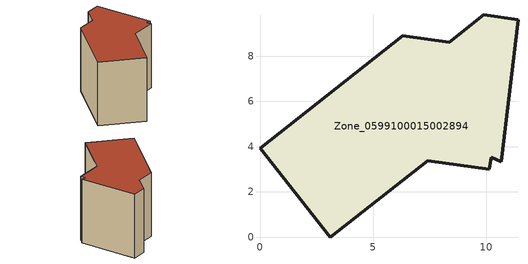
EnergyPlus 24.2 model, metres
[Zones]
Zone_0599100015002894
 floor ground (C_G): 8.36,8.61 9.89,9.83 11.41,9.6 10.68,3.34 10.23,3.52 10.15,2.99 7.41,3.39 3.1,0 0,3.92 6.32,8.91 z0.69
 wall outside (C_F): 6.32,8.91 0,3.92 3.1,0 7.41,3.39 10.15,2.99 10.23,3.52 10.68,3.34 11.41,9.6 9.89,9.83 8.36,8.61 6.32,8.91 z0.69:7.79
 roof outside (C_R): 10.68,3.34 11.41,9.6 9.89,9.83 8.36,8.61 6.32,8.91 0,3.92 3.1,0 7.41,3.39 10.15,2.99 10.23,3.52 z7.79
[BUILDING]
Pand.0599100015002894: North Axis=0; Terrain=City; Loads Convergence Tolerance Value=0.04; Temperature Convergence Tolerance Value=0.4; Solar Distribution=FullExterior; Maximum Number of Warmup Days=25; Minimum Number of Warmup Days=1
[Site:Location]
Rotterdam.The.Hague.AP_ZH_NLD Design_Conditions: Latitude=51.96; Longitude=4.45; Time Zone=1; Elevation=-4.5
[SITE:GROUNDTEMPERATURE:BUILDINGSURFACE]
18, 18, 18, 18, 18, 18, 18, 18, 18, 18, 18, 18
[MATERIAL] Thermal Absorptance=0.9; Solar Absorptance=0.7; Visible Absorptance=0.7
Name | Roughness | Thickness | Conductivity | Density | Specific Heat
G.TI.1975-1991 | MediumSmooth | 0.15 | 0.288461 | 540 | 1210
F.TI.1975-1991 | Rough | 0.3 | 0.230769 | 1920 | 840
R.TI.1975-1991 | MediumRough | 0.2 | 0.153846 | 1500 | 1000
[CONSTRUCTION]
C_G: G.TI.1975-1991
C_F: F.TI.1975-1991
C_R: R.TI.1975-1991
[ZONE]
Zone_0599100015002894: Type=1; Multiplier=1; Ceiling Height=Autocalculate; Volume=Autocalculate; Floor Area=autocalculate; Part of Total Floor Area=Yes
[ZONEINFILTRATION:DESIGNFLOWRATE]
Infil_Zone_0599100015002894: Zone or ZoneList or Space or SpaceList=Zone_0599100015002894; Schedule=AlwaysOn; Design Flow Rate Calculation Method=Flow/Area; Flow Rate per Floor Area=0.003; Constant Term Coefficient=1; Temperature Term Coefficient=0; Velocity Term Coefficient=0; Velocity Squared Term Coefficient=0
[HVACTEMPLATE:ZONE:IDEALLOADSAIRSYSTEM]
Zone_0599100015002894: Maximum Heating Supply Air Temperature=50; Minimum Cooling Supply Air Temperature=13; Maximum Heating Supply Air Humidity Ratio=0.0156; Minimum Cooling Supply Air Humidity Ratio=0.0077; Heating Limit=NoLimit; Cooling Limit=NoLimit; Dehumidification Control Type=ConstantSensibleHeatRatio; Cooling Sensible Heat Ratio=0.7; Dehumidification Setpoint=60; Humidification Control Type=None; Humidification Setpoint=30; Outdoor Air Method=None; Outdoor Air Flow Rate per Person=0.00944; Outdoor Air Flow Rate per Zone Floor Area=0; Outdoor Air Flow Rate per Zone=0; Demand Controlled Ventilation Type=None; Outdoor Air Economizer Type=NoEconomizer; Heat Recovery Type=None; Sensible Heat Recovery Effectiveness=0.7; Latent Heat Recovery Effectiveness=0.65
[ZONECONTROL:THERMOSTAT]
ThermostatControl_Zone_0599100015002894: Zone or ZoneList=Zone_0599100015002894; Control Type Schedule=DualSetpointControlType; Control 1=Thermostat_Zone_0599100015002894; Temperature Difference Between Cutout And Setpoint=0
[THERMOSTATSETPOINT:DUALSETPOINT]
Thermostat_Zone_0599100015002894: Heating Setpoint Temperature Schedule=HeatingSetpoint_Zone_0599100015002894; Cooling Setpoint Temperature Schedule=CoolingSetpoint_Zone_0599100015002894
[SCHEDULE:COMPACT]
HeatingSetpoint_Zone_0599100015002894: Through: 12/31, For: AllDays, Until: 24:00, 21
CoolingSetpoint_Zone_0599100015002894: Through: 12/31, For: AllDays, Until: 24:00, 24
DualSetpointControlType: Through: 12/31, For: AllDays, Until: 24:00, 4
AlwaysOn: Through: 12/31, For: AllDays, Until: 24:00, 1
